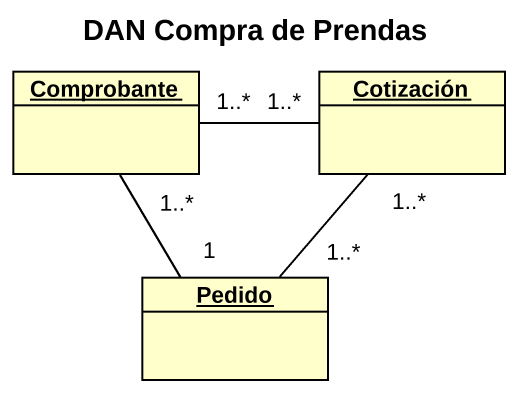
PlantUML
@startuml
title DAN Compra de Prendas
hide circle
hide empty members
object Comprobante
object Cotización
object Pedido
Comprobante "1..*" -right- "1..*" Cotización
Comprobante "1..*" -- "1" Pedido
Cotización "1..*" -- "1..*" Pedido
@enduml
